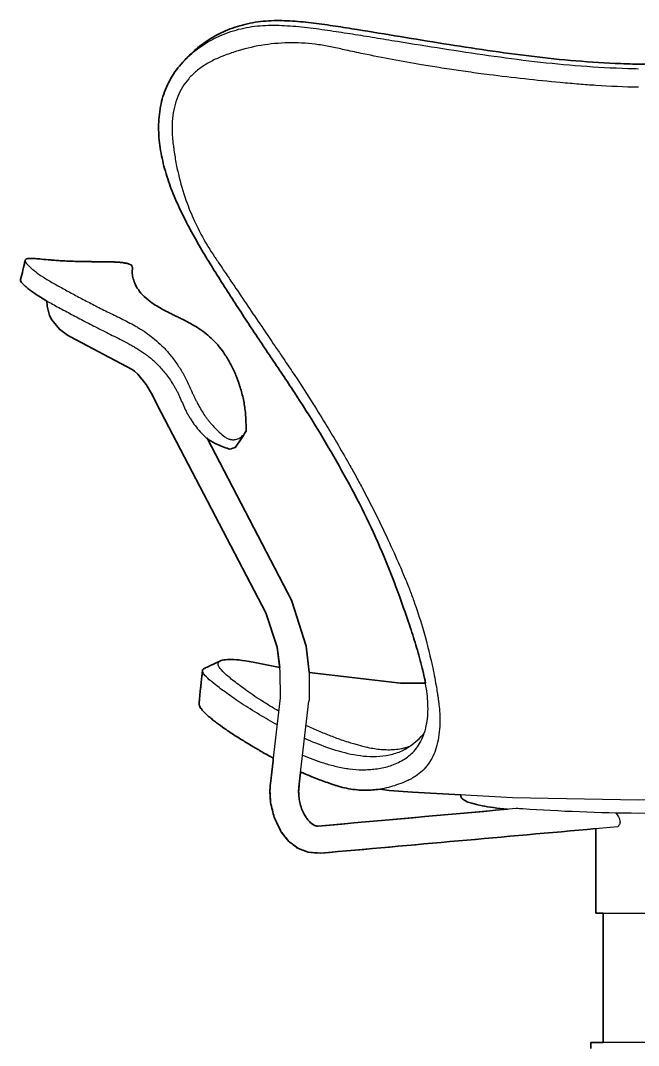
# Model space of a CAD drawing. Header units: millimetres. Extents: x 0 to 1818, y -1116 to 847.
# Drawn here: x 100 to 407, y -778 to -268 of the extents above; entities that cross this region are included whole.
import ezdxf

# ---------------------------------------------------------------- set-up
doc = ezdxf.new("R2010")
doc.units = ezdxf.units.MM
doc.layers.add('Blocks', color=7, linetype='Continuous')
doc.layers.add('Blocks$Inner', color=7, linetype='Continuous', lineweight=25, true_color=0x007f00)
doc.layers.add('Blocks$Outline', color=7, linetype='Continuous', lineweight=35, true_color=0xff3f3f)

# ---------------------------------------------------------------- blocks, each defined once
blk = doc.blocks.new('Series 7 3217 Office Chair Back')
at = {"layer": 'Blocks$Inner'}
for p, q in [((215.29, 527.99), (228.81, 525.37)), ((288.59, 517.66), (301.07, 517.59)), ((243.18, 509.09), (243.12, 508.57)), ((385.81, 445.26), (385.81, 403.14)), ((389.4, 403.14), (389.4, 338.98))]:
    blk.add_line(p, q, dxfattribs=at)
for points in [[(228.9, 510.31), (228.85, 523.33), (227.22, 535.45), (221.64, 552.49), (167.67, 655.94), (167.54, 656.2), (164.75, 661.69), (162.09, 666.07), (157.99, 671.26), (156.32, 672.77), (155.23, 673.51), (124.5, 689.84), (122.97, 690.55), (119, 693.54), (115.21, 698.26), (114.12, 700.47), (113.32, 703.02), (112.93, 705.07), (112.68, 707.67)], [(203.73, 633.93), (206.62, 634.91), (211.81, 642.75)], [(192.24, 639.67), (234.56, 558.56), (234.64, 558.4), (241.72, 535.95), (243.22, 523.1), (243.21, 509.62), (243.18, 509.1)], [(191.01, 524.93), (199.14, 528.67)], [(243.2, 522.82), (288.59, 517.66)], [(396.75, 446.23), (249.01, 433.05), (242.69, 433.48), (237.52, 435.48), (233.07, 438.92), (229.18, 443.9), (225.83, 450.78), (223.99, 458.31), (223.67, 463.95), (224.07, 469.08), (228.9, 510.27)], [(346.14, 455.28), (247.75, 446.49), (246.71, 446.57), (245.31, 447.12), (244.14, 447.94), (242.59, 449.58), (240.93, 452.09), (239.64, 454.74), (238.72, 457.52), (238.16, 460.49), (237.99, 463.72), (238.28, 467.32), (243.12, 508.57)], [(535.56, 464.9), (531.02, 464.29), (519.42, 463.34), (469.72, 460.64), (407.02, 459.43), (344.32, 460.64), (294.62, 463.34), (283.02, 464.29), (278.48, 464.9)], [(431.35, 335.84), (431.35, 338.98), (383.35, 338.98), (383.35, 335.84)]]:
    blk.add_lwpolyline(points, dxfattribs=at)
for points, knots in [([(201.63, 841.93), (204.71, 843.25), (209.57, 844.9), (216.37, 846.28), (223.43, 847.1), (232.31, 847.1), (242.85, 846.17), (253.63, 844.73), (268, 842.47), (285.76, 839.52), (307.43, 835.98), (336.4, 831.49), (365.71, 827.61), (391.82, 825.85), (403.15, 825.48), (407.02, 825.4)], [1, 1, 1, 1, 1.0090909, 1.0136364, 1.0181818, 1.0272727, 1.0363636, 1.0454545, 1.0545455, 1.0727273, 1.0909091, 1.1090909, 1.1454545, 1.1636364, 1.173086, 1.173086, 1.173086, 1.173086]), ([(407.02, 825.4), (410.9, 825.48), (422.22, 825.85), (448.34, 827.61), (477.64, 831.49), (506.61, 835.98), (528.29, 839.52), (546.04, 842.47), (560.41, 844.73), (571.19, 846.17), (581.73, 847.1), (590.62, 847.1), (597.67, 846.28), (604.47, 844.9), (609.34, 843.25), (612.42, 841.93)], [1.173086, 1.173086, 1.173086, 1.173086, 1.1825356, 1.2007174, 1.2370811, 1.2552629, 1.2734447, 1.2916265, 1.3007174, 1.3098083, 1.3188992, 1.3279902, 1.3325356, 1.3370811, 1.346172, 1.346172, 1.346172, 1.346172]), ([(182.92, 828.98), (183.94, 830.1), (187.21, 833.27), (193.3, 837.85), (198.8, 840.72), (201.63, 841.93)], [0.96351885, 0.96351885, 0.96351885, 0.96351885, 0.97058824, 0.98529412, 1, 1, 1, 1]), ([(199.19, 839.64), (202.55, 841.1), (207.63, 842.77), (214.76, 844.12), (220.14, 844.67), (225.52, 844.82), (230.91, 844.65), (236.54, 844.24), (244.26, 843.44), (251.95, 842.38), (259.37, 841.24), (266.55, 840.12), (275.86, 838.62), (290.89, 836.15), (309.73, 833.13), (332.41, 829.69), (355.34, 826.64), (378.41, 824.36), (395.71, 823.43), (405.26, 823.18), (407.02, 823.15)], [0.9796639, 0.9796639, 0.9796639, 0.9796639, 0.9890979, 0.9938148, 0.9985318, 1.0032488, 1.0079658, 1.0126828, 1.0173997, 1.0268337, 1.0315507, 1.0362677, 1.0457016, 1.0551356, 1.0740035, 1.0928714, 1.1117394, 1.1306073, 1.1494752, 1.1537546, 1.1537546, 1.1537546, 1.1537546]), ([(300.45, 492.73), (301, 494.35), (301.42, 496.02), (301.73, 497.73), (302, 499.25), (302.35, 502.38), (302.35, 508.95), (301.28, 517.34), (298.94, 527.66), (295.94, 537.83), (291.6, 551.21), (285.58, 568), (277.55, 587.77), (268.36, 607.05), (258.16, 625.76), (247.35, 644.21), (237.85, 659.23), (229.99, 671.05), (224.07, 679.83), (218.08, 688.74), (212.27, 697.5), (206.36, 706.52), (200.39, 715.79), (194.55, 725.11), (189.18, 734.03), (184.05, 743.05), (179.23, 752.4), (174.93, 762.17), (171.51, 772.14), (169.1, 782.42), (168.22, 791.06), (168.38, 797.97), (169.19, 804.88), (170.96, 811.33), (173.76, 817.3), (177.27, 822.97), (181.64, 827.98), (186.65, 832.3), (191.91, 836.07), (196.17, 838.34), (199.19, 839.64)], [0.4105228, 0.4105228, 0.4105228, 0.4105228, 0.4190578, 0.4190578, 0.4190578, 0.4266336, 0.4342094, 0.4493609, 0.4645124, 0.4796639, 0.4948154, 0.5251184, 0.5554215, 0.5857245, 0.6160275, 0.6463306, 0.6766336, 0.6917851, 0.7069366, 0.7220881, 0.7372397, 0.7523912, 0.7675427, 0.7826942, 0.7978457, 0.8129972, 0.8281487, 0.8433003, 0.8584518, 0.8736033, 0.8887548, 0.8963306, 0.9039063, 0.9190578, 0.9266336, 0.9342094, 0.9493609, 0.9569366, 0.9645124, 0.9796639, 0.9796639, 0.9796639, 0.9796639]), ([(407.02, 813.87), (399.92, 814.03), (390.05, 814.46), (378.71, 815.3), (372.84, 815.8), (357.86, 817.14), (340.93, 819), (324.12, 821.25), (317.58, 822.18), (312.75, 822.89), (306.64, 823.83), (292.27, 826.16), (278.26, 828.81), (265.79, 831.44), (261.78, 832.31), (258.08, 833.12), (253.57, 834.16), (245.7, 835.55), (234.37, 836.34), (220.91, 835.3), (209.96, 832.81), (203.03, 830.46), (199.97, 829.27), (198.56, 828.7), (195.82, 827.51), (191.86, 825.45), (187.17, 822.12), (183.25, 818.32), (180.09, 814.03), (177.69, 809.27), (176.03, 804.02), (175.12, 798.27), (174.96, 792.88), (175.25, 788.29), (175.62, 785.08), (176.02, 782.11), (176.48, 779.07), (177.3, 774.54), (179, 766.82), (182, 757.01), (186.67, 745.79), (190.82, 738.01), (194.17, 732.6), (196.41, 729.22), (199.33, 724.91), (202.87, 719.65), (209.98, 709.11), (217.72, 697.68), (225.44, 686.31), (230.25, 679.24), (236.36, 670.19), (243.56, 659.1), (250.82, 647.4), (257.11, 636.9), (262.11, 628.25), (266.36, 620.65), (272.78, 608.8), (279.98, 594.45), (286.35, 580.4), (289.35, 573.44), (290.74, 570.17), (291.91, 567.31), (293.4, 563.55), (296.13, 556.2), (300.27, 543.57), (303.88, 529.45), (305.98, 518.61), (306.81, 513.71), (307.14, 511.6), (307.4, 509.89), (307.75, 507.22), (308.15, 503.04), (308.3, 497.67), (307.89, 491.93), (306.89, 486.74), (305.29, 482.13), (303.11, 478.1), (300.36, 474.65), (297.49, 472.18), (295.1, 470.64), (293.5, 469.79), (292.5, 469.31), (290.63, 468.44), (286.42, 466.71), (279.62, 464.84), (271.31, 464.1), (264.31, 464.73), (259.42, 465.84), (257.11, 466.51), (255.5, 467.02), (252.43, 468.06), (246.69, 470.15), (241.77, 472.16), (238.98, 473.38)], [106.903449, 106.903449, 106.903449, 106.903449, 109.00927, 109.835939, 110.2841, 110.771806, 114.351514, 115.402663, 115.907521, 116.355076, 116.88637, 117.787994, 120.791412, 121.241642, 121.691873, 122.04747, 122.403067, 123.117378, 124.539849, 125.967538, 127.430168, 128.179502, 128.36767, 128.51032, 128.682795, 129.363517, 130.003263, 130.611195, 131.198561, 131.780847, 132.375705, 132.995184, 133.649798, 134.079516, 134.435272, 134.65185, 135.004114, 135.380087, 136.067413, 137.428315, 138.507084, 139.759749, 140.095109, 140.431816, 140.984232, 141.661533, 142.338748, 144.809893, 145.812294, 146.469635, 147.378981, 149.102399, 150.452713, 151.526868, 152.789959, 153.466772, 154.141407, 156.828362, 158.277715, 158.763067, 159.099496, 159.338464, 159.674396, 160.296314, 161.658219, 163.618588, 164.66626, 165.020164, 165.145877, 165.323689, 165.548774, 165.960065, 166.608337, 167.228277, 167.829349, 168.422816, 169.024307, 169.645122, 170.296586, 170.727557, 170.962468, 171.14077, 171.253415, 171.953104, 173.334297, 174.686649, 176.024975, 176.693396, 177.029264, 177.127676, 177.464188, 178.521811, 179.96606, 179.96606, 179.96606, 179.96606]), ([(110.08, 728.44), (108.92, 728.55), (107.37, 728.69), (105.69, 728.81), (104.62, 728.84), (103.76, 728.81), (103.11, 728.71), (102.62, 728.54), (102.26, 728.33), (102.03, 728.06), (101.97, 727.72), (102.04, 727.33), (102.21, 726.9), (102.51, 726.42), (102.96, 725.9), (103.5, 725.33), (104.09, 724.75), (104.73, 724.15), (105.69, 723.32), (107.59, 721.79), (110.24, 719.92), (113.35, 717.98), (115.86, 716.5), (118.55, 715.01), (122.27, 712.99), (126.98, 710.42), (133.07, 707.19), (139.39, 703.99), (146.19, 700.65), (152.01, 697.78), (156.12, 695.56), (158.46, 694.19), (160.83, 692.76), (163.73, 690.78), (167.22, 687.96), (170.93, 684.53), (173.92, 681.12), (176.21, 678.13), (177.9, 675.74), (179.26, 673.65), (180.3, 671.92), (181.06, 670.59), (181.76, 669.24), (182.64, 667.42), (183.67, 665.08), (184.71, 662.68), (185.49, 660.98), (185.97, 660.01), (186.34, 659.28), (186.72, 658.55), (187.23, 657.57), (188.14, 655.84), (189.51, 653.37), (191, 650.98), (192.15, 649.39), (192.83, 648.5), (193.36, 647.86), (193.92, 647.21), (194.71, 646.3), (196.19, 644.64), (198.5, 642.25), (200.87, 640.28), (202.42, 639.36), (203.15, 639.04), (203.51, 638.92), (203.71, 638.86), (203.85, 638.82), (204, 638.79), (204.19, 638.75), (204.53, 638.7), (205, 638.65), (205.56, 638.64), (206.3, 638.69), (207.18, 638.88), (208.55, 639.43), (210.13, 640.57), (211.27, 641.95), (211.81, 642.75)], [13.448608, 13.448608, 13.448608, 13.448608, 13.472418, 13.484323, 13.496227, 13.508132, 13.520037, 13.531942, 13.543846, 13.555751, 13.567656, 13.579561, 13.591465, 13.60337, 13.615275, 13.62718, 13.639084, 13.650989, 13.662894, 13.686704, 13.734323, 13.758132, 13.781942, 13.805751, 13.829561, 13.87718, 13.924799, 13.972418, 14.020037, 14.067656, 14.091465, 14.10337, 14.115275, 14.139084, 14.162894, 14.186704, 14.210513, 14.222418, 14.234323, 14.246227, 14.25218, 14.258132, 14.264084, 14.270037, 14.281942, 14.293846, 14.299799, 14.302775, 14.305751, 14.308727, 14.311704, 14.317656, 14.329561, 14.341465, 14.347418, 14.350394, 14.35337, 14.356346, 14.359323, 14.365275, 14.37718, 14.389084, 14.395037, 14.398013, 14.399501, 14.400245, 14.400989, 14.401733, 14.402477, 14.403965, 14.406942, 14.409918, 14.412894, 14.418846, 14.424799, 14.436704, 14.448608, 14.448608, 14.448608, 14.448608]), ([(166.66, 705.61), (165.79, 706.17), (163.3, 707.87), (160.09, 710.75), (157.54, 714.12), (156.06, 717.25), (155.43, 719.59), (155.24, 721.05), (155.2, 721.83), (155.18, 722.3), (155.19, 722.65), (155.23, 723), (155.32, 723.41), (155.37, 723.8), (155.35, 724.07), (155.32, 724.22), (155.28, 724.33), (155.24, 724.44), (155.19, 724.59), (155.11, 724.84), (154.97, 725.19), (154.66, 725.52), (154.28, 725.73), (154.01, 725.85), (153.81, 725.92), (153.64, 725.98), (153.47, 726.04), (153.15, 726.14), (152.66, 726.28), (151.99, 726.43), (150.99, 726.63), (149.81, 726.79), (148.39, 726.91), (147.41, 726.97), (146.55, 727), (145.62, 727.04), (143.87, 727.08), (141.04, 727.12), (138.01, 727.14), (135.92, 727.17), (134.74, 727.18), (133.6, 727.19), (132.16, 727.21), (129.77, 727.25), (126.75, 727.32), (123.82, 727.42), (121.63, 727.52), (120.1, 727.61), (118.65, 727.7), (116.79, 727.83), (113.74, 728.08), (111.46, 728.31), (110.08, 728.44)], [12.8741418, 12.8741418, 12.8741418, 12.8741418, 12.8986083, 12.9486083, 12.9986083, 13.0486083, 13.0986083, 13.1236083, 13.1361083, 13.1486083, 13.1548583, 13.1611083, 13.1736083, 13.1861083, 13.1923583, 13.1954833, 13.1986083, 13.2017333, 13.2048583, 13.2111083, 13.2236083, 13.2361083, 13.2423583, 13.2454833, 13.2486083, 13.2501708, 13.2517333, 13.2548583, 13.2611083, 13.2673583, 13.2736083, 13.2861083, 13.2923583, 13.2986083, 13.3017333, 13.3048583, 13.3111083, 13.3236083, 13.3361083, 13.3423583, 13.3454833, 13.3486083, 13.3548583, 13.3611083, 13.3736083, 13.3861083, 13.3923583, 13.3986083, 13.4048583, 13.4111083, 13.4236083, 13.4486083, 13.4486083, 13.4486083, 13.4486083]), ([(99.7, 718.32), (99.65, 718.23), (99.61, 718.06), (99.65, 717.85), (99.68, 717.75)], [-0.88135874, -0.88135874, -0.88135874, -0.88135874, -0.8703773, -0.86111111, -0.86111111, -0.86111111, -0.86111111]), ([(99.68, 717.75), (99.8, 717.44), (99.98, 717.11), (100.37, 716.57), (100.9, 715.97), (101.59, 715.32), (102.4, 714.63), (103.26, 713.92), (104.17, 713.2), (105.51, 712.2), (107.35, 710.92), (109.85, 709.33), (112.58, 707.7), (115.56, 706.05), (119.72, 703.83), (124.96, 701.03), (129.35, 698.69), (131.71, 697.45)], [-0.8611111, -0.8611111, -0.8611111, -0.8611111, -0.8472222, -0.8333333, -0.8194444, -0.8055556, -0.7916667, -0.7777778, -0.7638889, -0.75, -0.7222222, -0.6944444, -0.6666667, -0.6388889, -0.6111111, -0.5555556, -0.5007684, -0.5007684, -0.5007684, -0.5007684]), ([(211.81, 642.75), (211.87, 644.86), (211.83, 648.04), (211.49, 652.3), (211.1, 655.49), (210.52, 658.64), (209.77, 661.73), (209.03, 664.26), (208.4, 666.24), (207.91, 667.71), (207.38, 669.17), (206.63, 671.07), (205.6, 673.38), (204.26, 675.99), (202.9, 678.44), (201.51, 680.72), (199.55, 683.58), (195.93, 688), (190.31, 692.88), (184.45, 696.4), (180.21, 698.53), (177.81, 699.69), (176.06, 700.54), (174.36, 701.38), (172.13, 702.49), (169.51, 703.88), (167.61, 705.01), (166.66, 705.61)], [12.4491418, 12.4491418, 12.4491418, 12.4491418, 12.4741418, 12.4866418, 12.4991418, 12.5116418, 12.5241418, 12.5366418, 12.5428918, 12.5491418, 12.5553918, 12.5616418, 12.5741418, 12.5866418, 12.5991418, 12.6116418, 12.6241418, 12.6491418, 12.6991418, 12.7491418, 12.7741418, 12.7866418, 12.7991418, 12.8116418, 12.8241418, 12.8491418, 12.8741418, 12.8741418, 12.8741418, 12.8741418]), ([(131.71, 697.45), (134.01, 696.25), (138.79, 693.8), (144.94, 690.73), (150.08, 688.13), (153.34, 686.43), (155.93, 684.97), (157.85, 683.81), (159.77, 682.58), (161.74, 681.25), (163.77, 679.74), (165.82, 678.01), (167.85, 676.06), (169.81, 673.91), (171.75, 671.55), (173.7, 668.94), (175.26, 666.6), (176.43, 664.65), (177.28, 663.16), (178.07, 661.64), (179.02, 659.58), (180.12, 656.93), (181.28, 654.23), (182.22, 652.35), (182.81, 651.28), (183.28, 650.48), (183.77, 649.68), (184.45, 648.61), (185.71, 646.71), (187.67, 644.04), (189.84, 641.6), (191.68, 639.91), (192.86, 638.98), (193.83, 638.32), (194.81, 637.69), (196.57, 636.67), (199.16, 635.47), (201.75, 634.55), (203.28, 634.07), (203.73, 633.93)], [-0.5007684, -0.5007684, -0.5007684, -0.5007684, -0.4452129, -0.3896573, -0.3618795, -0.3341018, -0.3202129, -0.306324, -0.2924351, -0.2785462, -0.2646573, -0.2507684, -0.2368795, -0.2229906, -0.2091018, -0.1952129, -0.181324, -0.1743795, -0.1674351, -0.1604906, -0.1535462, -0.1396573, -0.1257684, -0.118824, -0.1153518, -0.1118795, -0.1084073, -0.1049351, -0.0979906, -0.0841018, -0.0702129, -0.0632684, -0.056324, -0.0528518, -0.0493795, -0.0424351, -0.0285462, -0.0146573, -0.0088058, -0.0088058, -0.0088058, -0.0088058]), ([(228.2, 503.6), (228.12, 503.64), (227.18, 504.18), (224.53, 505.71), (218.91, 509.16), (211.97, 513.89), (205.52, 518.73), (200.84, 522.67), (198.1, 525.71), (197.61, 527.8), (198.9, 528.66), (199.95, 528.97)], [-1.2116469, -1.2116469, -1.2116469, -1.2116469, -1.2109375, -1.203125, -1.1875, -1.15625, -1.125, -1.09375, -1.0625, -1.03125, -1, -1, -1, -1]), ([(199.95, 528.97), (201.09, 529.24), (203.99, 529.57), (210.06, 529.12), (215.29, 527.99)], [-1, -1, -1, -1, -0.9583333, -0.8809217, -0.8809217, -0.8809217, -0.8809217]), ([(227.44, 496.81), (224.33, 498.49), (217.91, 502.15), (209.3, 507.62), (201.9, 512.77), (194.33, 518.43), (190.17, 522.33), (189.83, 524.32), (191.01, 524.93)], [-0.2313971, -0.2313971, -0.2313971, -0.2313971, -0.2058824, -0.1764706, -0.1470588, -0.1176471, -0.0588235, -0.0147059, -0.0147059, -0.0147059, -0.0147059]), ([(225.39, 480.31), (224.78, 480.64), (223.05, 481.56), (220.73, 482.84), (218.6, 484.08), (216.97, 485.03), (214.05, 486.75), (210.41, 488.96), (205.64, 491.97), (201.19, 494.93), (197.97, 497.25), (195.76, 498.95), (194.05, 500.32), (191.84, 502.25), (189.84, 504.31), (188.62, 506.12), (188.4, 507.05), (188.44, 507.59)], [-31.642334, -31.642334, -31.642334, -31.642334, -31.309635, -30.697639, -30.361441, -30.113393, -29.779349, -28.669168, -27.873934, -26.544433, -25.268826, -24.931686, -24.257606, -23.325528, -21.990882, -20.658246, -19.46751, -19.46751, -19.46751, -19.46751]), ([(241.88, 496.55), (242.85, 496.09), (244.81, 495.2), (248.79, 493.46), (253.83, 491.41), (259.92, 489.17), (264.07, 487.83), (271.94, 485.75)], [0.25, 0.25, 0.25, 0.25, 0.2578125, 0.265625, 0.28125, 0.296875, 0.3125, 0.3125, 0.3125, 0.3125]), ([(239.85, 481.79), (243.31, 480.34), (248.94, 478.24), (256.73, 476.1), (263.16, 474.84), (268.59, 474.47), (272.99, 474.6), (277.38, 474.97), (282.81, 476.06), (289.25, 478.74), (294.05, 482.15), (297.17, 485.86), (298.5, 488.14), (299.09, 489.37), (299.37, 489.95), (299.63, 490.54), (299.87, 491.15), (300.08, 491.67), (300.28, 492.2), (300.46, 492.74)], [0.2779284, 0.2779284, 0.2779284, 0.2779284, 0.3030303, 0.3181818, 0.3333333, 0.3484848, 0.3560606, 0.3636364, 0.3787879, 0.3939394, 0.4090909, 0.4166667, 0.4242424, 0.4242424, 0.4242424, 0.4277704, 0.4277704, 0.4277704, 0.4307579, 0.4307579, 0.4307579, 0.4307579]), ([(240.82, 490.24), (244.45, 488.63), (252.04, 485.57), (261.89, 482.6), (270.23, 481.24), (276.68, 480.98), (283.19, 481.71), (287.42, 483.06), (289.47, 484.02), (293.39, 485.86), (297.05, 488.76), (300.45, 492.73)], [0.266466, 0.266466, 0.266466, 0.266466, 0.2941176, 0.3235294, 0.3382353, 0.3529412, 0.3676471, 0.3823529, 0.3823529, 0.3823529, 0.4105228, 0.4105228, 0.4105228, 0.4105228]), ([(271.94, 485.75), (272.12, 485.71), (274.43, 485.22), (277.82, 484.69), (282.3, 484.47), (285.74, 484.58), (288.59, 484.94), (290.78, 485.43), (291.82, 485.73), (292.33, 485.9), (292.67, 486.01), (293.01, 486.12), (293.35, 486.25)], [0.3125, 0.3125, 0.3125, 0.3125, 0.31384388, 0.32946888, 0.33728138, 0.34509388, 0.35290638, 0.35681263, 0.36051693, 0.36051693, 0.36051693, 0.36299968, 0.36299968, 0.36299968, 0.36299968]), ([(407.02, 452.86), (387.54, 452.98), (367.43, 453.84), (349.52, 455.04), (348.39, 455.12), (347.26, 455.2), (346.14, 455.28)], [150.7894219, 150.7894219, 150.7894219, 150.7894219, 151.2396909, 151.2396909, 151.2396909, 151.2683133, 151.2683133, 151.2683133, 151.2683133]), ([(467.9, 455.28), (466.78, 455.2), (465.66, 455.12), (464.52, 455.04), (446.62, 453.84), (426.5, 452.98), (407.02, 452.86)], [150.3105306, 150.3105306, 150.3105306, 150.3105306, 150.3391529, 150.3391529, 150.3391529, 150.7894219, 150.7894219, 150.7894219, 150.7894219]), ([(395.71, 453.01), (395.99, 452.76), (396.53, 452.17), (397.08, 450.99), (397.81, 449.57), (397.97, 447.65), (397.12, 446.67), (396.75, 446.23)], [-7.62992, -7.62992, -7.62992, -7.62992, -6.500593, -5.204788, -3.770119, -1.663637, 0, 0, 0, 0])]:
    blk.add_open_spline(points, degree=3, knots=knots, dxfattribs=at)
for points, degree in [([(101.99, 727.73), (99.7, 718.32)], 1), ([(188.44, 507.59), (190.14, 523.92)], 1), ([(318.71, 462.1), (317.89, 460.1), (321.18, 458.17), (329.26, 456.64)], 3), ([(329.26, 456.64), (332.62, 456), (336.81, 455.43), (341.82, 454.89)], 3), ([(385.92, 403.14), (384.72, 403.14), (403.52, 403.14), (427.13, 403.14), (428.33, 403.14)], 3)]:
    blk.add_open_spline(points, degree=degree, dxfattribs=at)
at = {"layer": 'Blocks$Outline'}
for points in [[(112.68, 707.66), (112.93, 705.07), (113.32, 703.02), (114.12, 700.47), (115.21, 698.26), (119, 693.54), (122.97, 690.55), (124.5, 689.84)], [(124.5, 689.84), (155.23, 673.51)], [(155.23, 673.51), (156.32, 672.77), (157.99, 671.26), (162.09, 666.07), (164.75, 661.69), (167.54, 656.2), (167.67, 655.94)], [(167.67, 655.94), (221.64, 552.49)], [(243.22, 522.81), (243.22, 523.1), (241.72, 535.95), (234.64, 558.4), (234.56, 558.56), (192.42, 639.34)], [(221.64, 552.49), (227.22, 535.45), (228.57, 525.42)], [(199.09, 528.65), (191.01, 524.93)], [(228.57, 525.42), (215.29, 527.99)], [(301.07, 517.59), (288.59, 517.66), (243.22, 522.81)], [(278.48, 464.9), (283.02, 464.29), (294.62, 463.34), (318.69, 462.03)], [(385.81, 445.26), (385.81, 403.14)], [(389.4, 403.14), (389.4, 338.98)], [(389.4, 338.98), (383.35, 338.98), (383.35, 335.84)]]:
    blk.add_lwpolyline(points, dxfattribs=at)
for points, knots in [([(631.12, 828.98), (630.1, 830.1), (626.83, 833.27), (620.74, 837.85), (615.24, 840.72), (612.42, 841.93), (609.34, 843.25), (604.47, 844.9), (597.67, 846.28), (590.62, 847.1), (581.73, 847.1), (571.19, 846.17), (560.41, 844.73), (546.04, 842.47), (528.29, 839.52), (506.61, 835.98), (477.64, 831.49), (448.34, 827.61), (422.22, 825.85), (410.9, 825.48), (407.02, 825.4), (403.15, 825.48), (391.82, 825.85), (365.71, 827.61), (336.4, 831.49), (307.43, 835.98), (285.76, 839.52), (268, 842.47), (253.63, 844.73), (242.85, 846.17), (232.31, 847.1), (223.43, 847.1), (216.37, 846.28), (209.57, 844.9), (204.71, 843.25), (201.63, 841.93), (198.8, 840.72), (193.3, 837.85), (187.21, 833.27), (183.94, 830.1), (182.92, 828.98)], [-1.3826531, -1.3826531, -1.3826531, -1.3826531, -1.3755837, -1.3608779, -1.346172, -1.346172, -1.346172, -1.3370811, -1.3325356, -1.3279902, -1.3188992, -1.3098083, -1.3007174, -1.2916265, -1.2734447, -1.2552629, -1.2370811, -1.2007174, -1.1825356, -1.173086, -1.173086, -1.173086, -1.1636364, -1.1454545, -1.1090909, -1.0909091, -1.0727273, -1.0545455, -1.0454545, -1.0363636, -1.0272727, -1.0181818, -1.0136364, -1.0090909, -1, -1, -1, -0.9852941, -0.9705882, -0.9635189, -0.9635189, -0.9635189, -0.9635189]), ([(182.92, 828.98), (180.53, 826.71), (177.27, 822.96), (173.76, 817.3), (170.96, 811.33), (169.19, 804.88), (168.38, 797.97), (168.22, 791.06), (169.1, 782.42), (171.51, 772.14), (174.93, 762.17), (179.23, 752.4), (184.05, 743.05), (189.18, 734.03), (194.55, 725.11), (200.39, 715.79), (206.36, 706.52), (212.27, 697.5), (218.08, 688.74), (224.07, 679.83), (229.99, 671.05), (237.85, 659.23), (247.35, 644.21), (258.16, 625.76), (268.36, 607.05), (277.55, 587.77), (285.58, 568), (291.6, 551.21), (295.94, 537.83), (298.92, 527.73), (300.47, 520.92), (301.07, 517.59)], [-0.9493091, -0.9493091, -0.9493091, -0.9493091, -0.9342094, -0.9266336, -0.9190578, -0.9039063, -0.8963306, -0.8887548, -0.8736033, -0.8584518, -0.8433003, -0.8281487, -0.8129972, -0.7978457, -0.7826942, -0.7675427, -0.7523912, -0.7372397, -0.7220881, -0.7069366, -0.6917851, -0.6766336, -0.6463306, -0.6160275, -0.5857245, -0.5554215, -0.5251184, -0.4948154, -0.4796639, -0.4645124, -0.449661, -0.449661, -0.449661, -0.449661]), ([(101.99, 727.73), (101.23, 724.59), (100.46, 721.46), (99.7, 718.32), (99.65, 718.23), (99.61, 718.06), (99.65, 717.85), (99.68, 717.75), (99.8, 717.44), (99.98, 717.11), (100.37, 716.57), (100.9, 715.97), (101.59, 715.32), (102.4, 714.63), (103.26, 713.92), (104.17, 713.2), (105.51, 712.2), (107.35, 710.92), (109.85, 709.33), (111.69, 708.23), (112.66, 707.68), (112.68, 707.66), (112.68, 707.66)], [-10.562878, -10.562878, -10.562878, -10.562878, -0.881359, -0.881359, -0.881359, -0.870377, -0.861111, -0.861111, -0.861111, -0.847222, -0.833333, -0.819444, -0.805556, -0.791667, -0.777778, -0.763889, -0.75, -0.722222, -0.694444, -0.666667, -0.666099, -0.666094, -0.666094, -0.666094, -0.666094]), ([(166.66, 705.61), (165.79, 706.17), (163.3, 707.87), (160.09, 710.75), (157.54, 714.12), (156.06, 717.25), (155.43, 719.59), (155.24, 721.05), (155.2, 721.83), (155.18, 722.3), (155.19, 722.65), (155.23, 723), (155.32, 723.41), (155.37, 723.8), (155.35, 724.07), (155.32, 724.22), (155.28, 724.33), (155.24, 724.44), (155.19, 724.59), (155.11, 724.84), (154.97, 725.19), (154.66, 725.52), (154.28, 725.73), (154.01, 725.85), (153.81, 725.92), (153.64, 725.98), (153.47, 726.04), (153.15, 726.14), (152.66, 726.28), (151.99, 726.43), (150.99, 726.63), (149.81, 726.79), (148.39, 726.91), (147.41, 726.97), (146.55, 727), (145.62, 727.04), (143.87, 727.08), (141.04, 727.12), (138.01, 727.14), (135.92, 727.17), (134.74, 727.18), (133.6, 727.19), (132.16, 727.21), (129.77, 727.25), (126.75, 727.32), (123.82, 727.42), (121.63, 727.52), (120.1, 727.61), (118.65, 727.7), (116.79, 727.83), (113.74, 728.08), (111.46, 728.31), (110.08, 728.44), (108.92, 728.55), (107.37, 728.69), (105.69, 728.81), (104.62, 728.84), (103.76, 728.81), (103.11, 728.71), (102.62, 728.54), (102.26, 728.33), (102.03, 728.06), (101.99, 727.84), (101.99, 727.73)], [0.4255336, 0.4255336, 0.4255336, 0.4255336, 0.45, 0.5, 0.55, 0.6, 0.65, 0.675, 0.6875, 0.7, 0.70625, 0.7125, 0.725, 0.7375, 0.74375, 0.746875, 0.75, 0.753125, 0.75625, 0.7625, 0.775, 0.7875, 0.79375, 0.796875, 0.8, 0.8015625, 0.803125, 0.80625, 0.8125, 0.81875, 0.825, 0.8375, 0.84375, 0.85, 0.853125, 0.85625, 0.8625, 0.875, 0.8875, 0.89375, 0.896875, 0.9, 0.90625, 0.9125, 0.925, 0.9375, 0.94375, 0.95, 0.95625, 0.9625, 0.975, 1, 1, 1, 1.0238095, 1.0357143, 1.047619, 1.0595238, 1.0714286, 1.0833333, 1.0952381, 1.1071429, 1.1186421, 1.1186421, 1.1186421, 1.1186421]), ([(211.81, 642.75), (211.87, 644.86), (211.83, 648.04), (211.49, 652.3), (211.1, 655.49), (210.52, 658.64), (209.77, 661.73), (209.03, 664.26), (208.4, 666.24), (207.91, 667.71), (207.38, 669.17), (206.63, 671.07), (205.6, 673.38), (204.26, 675.99), (202.9, 678.44), (201.51, 680.72), (199.55, 683.58), (195.93, 688), (190.31, 692.88), (184.45, 696.4), (180.21, 698.53), (177.81, 699.69), (176.06, 700.54), (174.36, 701.38), (172.13, 702.49), (169.51, 703.88), (167.61, 705.01), (166.66, 705.61)], [12.4499103, 12.4499103, 12.4499103, 12.4499103, 12.4749103, 12.4874103, 12.4999103, 12.5124103, 12.5249103, 12.5374103, 12.5436603, 12.5499103, 12.5561603, 12.5624103, 12.5749103, 12.5874103, 12.5999103, 12.6124103, 12.6249103, 12.6499103, 12.6999103, 12.7499103, 12.7749103, 12.7874103, 12.7999103, 12.8124103, 12.8249103, 12.8499103, 12.8749103, 12.8749103, 12.8749103, 12.8749103]), ([(192.42, 639.34), (192.65, 639.16), (193.11, 638.81), (193.83, 638.32), (194.81, 637.69), (196.57, 636.67), (199.16, 635.47), (201.75, 634.55), (203.28, 634.07), (203.73, 633.93), (204.69, 634.25), (205.66, 634.58), (206.62, 634.91), (208.34, 637.5), (210.05, 640.09), (211.76, 642.68)], [-0.058895, -0.058895, -0.058895, -0.058895, -0.055556, -0.052083, -0.048611, -0.041667, -0.027778, -0.013889, -0.008037, -0.008037, -0.008037, 3.048642, 3.048642, 3.048642, 12.359628, 12.359628, 12.359628, 12.359628]), ([(215.29, 527.99), (210.06, 529.12), (203.99, 529.57), (201.09, 529.24), (199.95, 528.97), (199.64, 528.88), (199.36, 528.77), (199.1, 528.66), (199.09, 528.65)], [0.8809217, 0.8809217, 0.8809217, 0.8809217, 0.9583334, 1.0000001, 1.0000001, 1.0000001, 1.0090507, 1.0097444, 1.0097444, 1.0097444, 1.0097444]), ([(190.13, 523.83), (189.57, 518.42), (189, 513), (188.44, 507.59), (188.4, 507.05), (188.62, 506.12), (189.84, 504.31), (191.84, 502.25), (194.05, 500.32), (195.76, 498.95), (197.97, 497.25), (201.19, 494.93), (205.64, 491.97), (210.41, 488.96), (214.05, 486.75), (216.97, 485.03), (218.6, 484.08), (220.73, 482.84), (223.05, 481.56), (224.78, 480.64), (225.39, 480.31)], [2.895712, 2.895712, 2.895712, 2.895712, 19.46751, 19.46751, 19.46751, 20.658246, 21.990882, 23.325528, 24.257606, 24.931686, 25.268826, 26.544433, 27.873934, 28.669168, 29.779349, 30.113393, 30.361441, 30.697639, 31.309635, 31.642334, 31.642334, 31.642334, 31.642334]), ([(191.01, 524.93), (190.45, 524.64), (190.17, 524.28), (190.13, 523.86), (190.13, 523.83)], [0.01470588, 0.01470588, 0.01470588, 0.01470588, 0.03541985, 0.03688228, 0.03688228, 0.03688228, 0.03688228]), ([(225.39, 480.31), (224.95, 476.57), (224.51, 472.83), (224.07, 469.08), (223.94, 467.37), (223.8, 465.66), (223.67, 463.95), (223.78, 462.07), (223.88, 460.19), (223.99, 458.31), (224.61, 455.8), (225.22, 453.29), (225.83, 450.78), (226.95, 448.48), (228.07, 446.19), (229.18, 443.9), (230.48, 442.24), (231.77, 440.58), (233.07, 438.92), (234.55, 437.77), (236.04, 436.62), (237.52, 435.48), (239.25, 434.81), (240.97, 434.14), (242.69, 433.48), (244.8, 433.33), (246.9, 433.19), (249.01, 433.05), (294.61, 437.12), (340.21, 441.19), (385.81, 445.26)], [-167.637328, -167.637328, -167.637328, -167.637328, -156.328655, -156.328655, -156.328655, -155.328655, -155.328655, -155.328655, -154.328655, -154.328655, -154.328655, -153.328655, -153.328655, -153.328655, -152.328655, -152.328655, -152.328655, -151.328655, -151.328655, -151.328655, -150.328655, -150.328655, -150.328655, -149.328655, -149.328655, -149.328655, -148.328655, -148.328655, -148.328655, -10.981678, -10.981678, -10.981678, -10.981678]), ([(341.82, 454.89), (310.47, 452.09), (279.11, 449.29), (247.75, 446.49), (247.4, 446.52), (247.06, 446.55), (246.71, 446.57), (246.24, 446.76), (245.77, 446.94), (245.31, 447.12), (244.92, 447.39), (244.53, 447.67), (244.14, 447.94), (243.62, 448.49), (243.1, 449.04), (242.59, 449.58), (242.03, 450.42), (241.48, 451.25), (240.93, 452.09), (240.5, 452.97), (240.07, 453.86), (239.64, 454.74), (239.33, 455.67), (239.03, 456.59), (238.72, 457.52), (238.53, 458.51), (238.34, 459.5), (238.16, 460.49), (238.1, 461.56), (238.04, 462.64), (237.99, 463.72), (238.09, 464.92), (238.18, 466.12), (238.28, 467.32), (238.52, 469.34), (238.75, 471.36), (238.99, 473.38)], [-145.940906, -145.940906, -145.940906, -145.940906, -51.493346, -51.493346, -51.493346, -50.493346, -50.493346, -50.493346, -49.493346, -49.493346, -49.493346, -48.493346, -48.493346, -48.493346, -47.493346, -47.493346, -47.493346, -46.493346, -46.493346, -46.493346, -45.493346, -45.493346, -45.493346, -44.493346, -44.493346, -44.493346, -43.493346, -43.493346, -43.493346, -42.493346, -42.493346, -42.493346, -41.493346, -41.493346, -41.493346, -35.399485, -35.399485, -35.399485, -35.399485]), ([(238.99, 473.38), (241.78, 472.16), (246.7, 470.14), (252.43, 468.06), (255.5, 467.02), (257.11, 466.51), (259.42, 465.84), (264.31, 464.73), (270.95, 464.13), (276.1, 464.53), (278.48, 464.9)], [-179.963853, -179.963853, -179.963853, -179.963853, -178.521811, -177.464188, -177.127676, -177.029264, -176.693396, -176.024975, -174.686649, -173.506403, -173.506403, -173.506403, -173.506403]), ([(318.69, 462.03), (317.97, 460.06), (321.27, 458.16), (329.26, 456.64), (332.62, 456), (336.81, 455.43), (341.82, 454.89)], [1.6511153, 1.6511153, 1.6511153, 1.6511153, 2, 2, 2, 2.1466438, 2.1466438, 2.1466438, 2.1466438])]:
    blk.add_open_spline(points, degree=3, knots=knots, dxfattribs=at)
for points in [[(211.76, 642.68), (211.78, 642.7), (211.8, 642.73), (211.81, 642.75)], [(385.81, 403.14), (385.81, 403.14), (385.85, 403.14), (385.92, 403.14)], [(385.92, 403.14), (386.27, 403.14), (387.53, 403.14), (389.4, 403.14)]]:
    blk.add_open_spline(points, degree=3, dxfattribs=at)

msp = doc.modelspace()

# ---------------------------------------------------------------- block references
at = {"layer": 'Blocks'}
msp.add_blockref('Series 7 3217 Office Chair Back', (0, -1115.03), dxfattribs=at)

doc.saveas('drawing.dxf')
